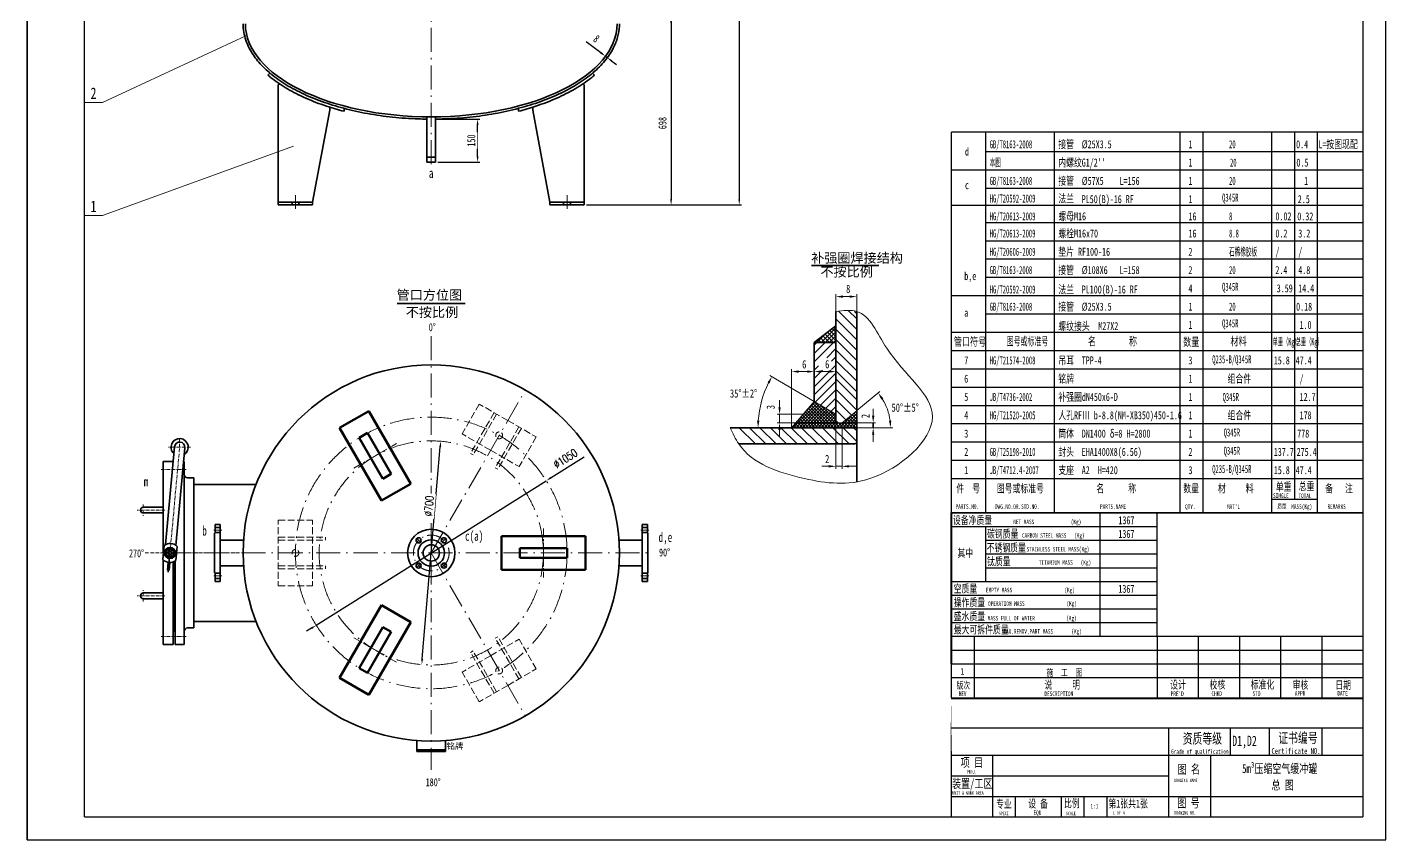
# Model space of a CAD drawing. Header units: millimetres. Extents: x 15321 to 20073, y 1648 to 8378.
# Drawn here: x 15321 to 20073, y 1648 to 4491 of the extents above; entities that cross this region are included whole.
import ezdxf
from ezdxf.enums import TextEntityAlignment as Align

# ---------------------------------------------------------------- set-up
doc = ezdxf.new("R2010")
doc.units = ezdxf.units.MM
doc.header["$MEASUREMENT"] = 0
for name, pattern in [('ACAD_ISO02W100', [11, 8, -3]), ('ACAD_ISO10W100', [18.7, 12, -3, 0.7, -3]), ('CENTER', [101.6, 63.5, -12.7, 12.7, -12.7])]:
    doc.linetypes.add(name, pattern=pattern)
doc.layers.get('0').update_dxf_attribs({"lineweight": 35})
for name, color, linetype, lineweight in [('3轮廓、图框', 7, 'Continuous', 40), ('中心线', 1, 'ACAD_ISO10W100', 18), ('中粗线', 4, 'Continuous', 35), ('粗实线', 2, 'Continuous', 70), ('细实线', 7, 'Continuous', 18), ('虚线', 6, 'ACAD_ISO02W100', 18), ('装备线', 1, 'Continuous', 35)]:
    doc.layers.add(name, color=color, linetype=linetype, lineweight=lineweight)
doc.layers.add('4文字、标注、剖面线', color=7, linetype='Continuous')
doc.layers.add('OBJECT', color=1, linetype='Continuous')
doc.styles.add('HGCAD', font='', dxfattribs={"width": 0.75})
doc.styles.add('样式 2', font='', dxfattribs={"width": 0.7})
doc.styles.get('HGCAD').set_extended_font_data('SimSun')
doc.styles.get('样式 2').set_extended_font_data('SimSun')
doc.dimstyles.new('HGCAD-7', dxfattribs={"dimscale": 8, "dimtxt": 3.5, "dimasz": 2.5, "dimexe": 1, "dimexo": 1, "dimgap": 2, "dimtad": 1, "dimdec": 1, "dimdsep": 46, "dimtxsty": 'HGCAD', "dimcen": 0, "dimadec": 1, "dimazin": 0, "dimtfac": 1, "dimtdec": 1, "dimtmove": 0, "dimatfit": 1, "dimfxl": 1, "dimtfill": 1, "dimtfillclr": 256, "dimtolj": 1, "dimtzin": 0, "dimarcsym": 1})
doc.dimstyles.new('HGCAD-7-1.5', dxfattribs={"dimscale": 8, "dimtxt": 3.5, "dimasz": 2.5, "dimexe": 1, "dimexo": 1, "dimgap": 2, "dimtad": 1, "dimdec": 0, "dimlfac": 0.666667, "dimdsep": 46, "dimtxsty": 'HGCAD', "dimcen": 0, "dimadec": 0, "dimazin": 0, "dimtfac": 1, "dimtdec": 0, "dimtmove": 0, "dimatfit": 1, "dimfxl": 1, "dimtfill": 1, "dimtfillclr": 256, "dimtolj": 1, "dimtzin": 0, "dimarcsym": 1})

# ---------------------------------------------------------------- blocks, each defined once
blk = doc.blocks.new('*D9')
at = {"layer": 'Defpoints', "color": 0, "ltscale": 7}
for p in [(17390.5, 4527.6), (17269.5, 3869.4), (17573.3, 3869.4)]:
    blk.add_point(p, dxfattribs=at)
at = {"layer": '细实线', "color": 0, "lineweight": -2, "ltscale": 7}
for p, q in [((17398.5, 4527.6), (17581.3, 4527.6)), ((17573.3, 4507.6), (17573.3, 3889.4)), ((17277.5, 3869.4), (17581.3, 3869.4))]:
    blk.add_line(p, q, dxfattribs=at)
at = {"layer": '细实线', "color": 0, "ltscale": 7}
for points in [[(17569.9, 4507.6), (17576.6, 4507.6), (17573.3, 4527.6)], [(17569.9, 3889.4), (17576.6, 3889.4), (17573.3, 3869.4)]]:
    blk.add_solid(points, dxfattribs=at)
at = {"layer": '细实线', "color": 0, "ltscale": 7, "insert": (17543.3, 4155.9), "char_height": 28, "attachment_point": 5, "rotation": 90, "style": 'HGCAD', "bg_fill": 3, "box_fill_scale": 1.25, "bg_fill_color": 256, "bg_fill_true_color": 13158600, "bg_fill_transparency": 1387736}
blk.add_mtext('\\A1;698', dxfattribs=at)
blk = doc.blocks.new('*D10')
at = {"layer": 'Defpoints', "color": 0, "ltscale": 7}
for p in [(16785.5, 8015.6), (17269.5, 3869.4), (17811.7, 3869.4)]:
    blk.add_point(p, dxfattribs=at)
at = {"layer": '细实线', "color": 0, "lineweight": -2, "ltscale": 7}
for p, q in [((16793.5, 8015.6), (17819.7, 8015.6)), ((17811.7, 7995.6), (17811.7, 3889.4)), ((17277.5, 3869.4), (17819.7, 3869.4))]:
    blk.add_line(p, q, dxfattribs=at)
at = {"layer": '细实线', "color": 0, "ltscale": 7}
for points in [[(17808.4, 7995.6), (17815, 7995.6), (17811.7, 8015.6)], [(17808.4, 3889.4), (17815, 3889.4), (17811.7, 3869.4)]]:
    blk.add_solid(points, dxfattribs=at)
at = {"layer": '细实线', "color": 0, "ltscale": 7, "insert": (17781.7, 6211.3), "char_height": 28, "attachment_point": 5, "rotation": 90, "style": 'HGCAD', "bg_fill": 3, "box_fill_scale": 1.25, "bg_fill_color": 256, "bg_fill_true_color": 13158600, "bg_fill_transparency": 4623580}
blk.add_mtext('\\A1;~4030', dxfattribs=at)
blk = doc.blocks.new('*D14')
at = {"layer": 'Defpoints', "color": 0, "ltscale": 7}
for p in [(17343, 4388.4), (17349.4, 4383.6), (17350.2, 4384.7)]:
    blk.add_point(p, dxfattribs=at)
at = {"layer": '细实线', "color": 0, "lineweight": -2, "ltscale": 7}
for p, q in [((17327.9, 4401.6), (17276.8, 4439.9)), ((17350.2, 4384.7), (17343.9, 4389.5)), ((17347.8, 4394.8), (17348.7, 4395.9)), ((17354.2, 4390), (17355.1, 4391.1)), ((17366.2, 4372.7), (17382.2, 4360.7))]:
    blk.add_line(p, q, dxfattribs=at)
at = {"layer": '细实线', "color": 0, "ltscale": 7}
for points in [[(17329.9, 4404.2), (17325.9, 4398.9), (17343.9, 4389.5)], [(17368.2, 4375.4), (17364.2, 4370.1), (17350.2, 4384.7)]]:
    blk.add_solid(points, dxfattribs=at)
at = {"layer": '细实线', "color": 0, "ltscale": 7, "insert": (17312.3, 4450.7), "char_height": 28, "attachment_point": 5, "rotation": 323.0917, "style": 'HGCAD', "bg_fill": 3, "box_fill_scale": 1.25, "bg_fill_color": 256, "bg_fill_true_color": 13158600, "bg_fill_transparency": 0}
blk.add_mtext('\\A1;8', dxfattribs=at)
blk = doc.blocks.new('*D18')
at = {"layer": 'Defpoints', "color": 0, "ltscale": 7}
for p in [(17136.6, 2904.8), (16332.3, 2399.2)]:
    blk.add_point(p, dxfattribs=at)
at = {"layer": '细实线', "color": 0, "lineweight": -2, "ltscale": 7}
for p, q in [((17153.5, 2915.5), (17268.7, 2987.9)), ((16332.3, 2399.2), (17136.6, 2904.8)), ((16315.4, 2388.6), (16298.5, 2377.9))]:
    blk.add_line(p, q, dxfattribs=at)
at = {"layer": '细实线', "color": 0, "ltscale": 7}
for points in [[(17151.7, 2918.3), (17155.3, 2912.7), (17136.6, 2904.8)], [(16313.6, 2391.4), (16317.2, 2385.8), (16332.3, 2399.2)]]:
    blk.add_solid(points, dxfattribs=at)
at = {"layer": '细实线', "color": 0, "ltscale": 7, "insert": (17203.6, 2982.4), "char_height": 28, "attachment_point": 5, "rotation": 32.1566, "style": 'HGCAD', "bg_fill": 3, "box_fill_scale": 1.25, "bg_fill_color": 256, "bg_fill_true_color": 13158600, "bg_fill_transparency": 6488162}
blk.add_mtext('\\A1;{\\Ftxt,gbcbig|c134;%%C1050}', dxfattribs=at)
blk = doc.blocks.new('*D40')
at = {"layer": 'Defpoints', "color": 0, "ltscale": 7}
for p in [(16767.6, 3042.8), (16701.3, 2261.3)]:
    blk.add_point(p, dxfattribs=at)
at = {"layer": '中粗线', "color": 0, "lineweight": -2, "ltscale": 7}
blk.add_line((16703, 2281.2), (16765.9, 3022.8), dxfattribs=at)
at = {"layer": '中粗线', "color": 0, "ltscale": 7}
for points in [[(16762.6, 3023.1), (16769.2, 3022.6), (16767.6, 3042.8)], [(16699.7, 2281.5), (16706.3, 2281), (16701.3, 2261.3)]]:
    blk.add_solid(points, dxfattribs=at)
at = {"layer": '中粗线', "color": 0, "ltscale": 7, "insert": (16726.3, 2816.5), "char_height": 28, "attachment_point": 5, "rotation": 85.1538, "style": 'HGCAD', "bg_fill": 3, "box_fill_scale": 1.25, "bg_fill_color": 256, "bg_fill_true_color": 13158600, "bg_fill_transparency": 8787644}
blk.add_mtext('\\A1;{\\Ftxt,gbcbig|c134;%%C700}', dxfattribs=at)
blk = doc.blocks.new('*D49')
at = {"layer": 'Defpoints', "color": 0, "ltscale": 7}
for p in [(16750.5, 4169.7), (16896.5, 4169.7), (16749.5, 4019.7)]:
    blk.add_point(p, dxfattribs=at)
at = {"layer": '中粗线', "color": 0, "lineweight": -2, "ltscale": 7}
for p, q in [((16758.5, 4169.7), (16904.5, 4169.7)), ((16896.5, 4039.7), (16896.5, 4149.7)), ((16757.5, 4019.7), (16904.5, 4019.7))]:
    blk.add_line(p, q, dxfattribs=at)
at = {"layer": '中粗线', "color": 0, "ltscale": 7}
for points in [[(16893.2, 4149.7), (16899.9, 4149.7), (16896.5, 4169.7)], [(16893.2, 4039.7), (16899.9, 4039.7), (16896.5, 4019.7)]]:
    blk.add_solid(points, dxfattribs=at)
at = {"layer": '中粗线', "color": 0, "ltscale": 7, "insert": (16874.5, 4094.7), "char_height": 28, "attachment_point": 5, "rotation": 90, "style": 'HGCAD', "bg_fill": 3, "box_fill_scale": 1.25, "bg_fill_color": 256, "bg_fill_true_color": 13158600, "bg_fill_transparency": 920240}
blk.add_mtext('\\A1;150', dxfattribs=at)

msp = doc.modelspace()

# ---------------------------------------------------------------- hatches: boundary and pattern name
at = {"layer": '细实线'}
h = msp.add_hatch(dxfattribs=at)
h.set_pattern_fill('ANSI37', color=256, scale=82.285714, style=0)
h.set_pattern_definition([(135, (22359.725, 5439.574), (7.273098, 7.273098), []), (45, (22359.725, 5439.574), (7.273098, -7.273098), [])])
h.paths.add_polyline_path([(18149.51, 3388.52), (18074.02, 3388.52), (18143.16, 3441.63), (18149.51, 3435.27)])

# ---------------------------------------------------------------- linework, layer by layer
for p, q in [((18064.04, 3657.61), (18299.64, 3657.61)), ((16615.42, 3524.95), (16853.49, 3524.95)), ((18215.03, 3496.51), (18222.91, 3488.63)), ((18143.87, 3440.91), (18149.51, 3435.27)), ((18149.35, 3446.34), (18149.51, 3446.18)), ((18280.16, 3107.29), (18280.16, 3090.26))]:
    msp.add_line(p, q)
for points in [[(18174.2, 3544.71), (18174.2, 3552.94), (18149.51, 3548.82)], [(18198.23, 3544.71), (18198.23, 3552.94), (18222.91, 3548.82)], [(18019.5, 3282.47), (18019.5, 3290.7), (17994.81, 3286.59)], [(18049.33, 3282.47), (18049.33, 3290.7), (18074.02, 3286.59)], [(18098.7, 3282.47), (18098.7, 3290.7), (18074.02, 3286.59)], [(18124.83, 3282.47), (18124.83, 3290.7), (18149.51, 3286.59)], [(17917.78, 3245.03), (17910.55, 3248.96), (17925.93, 3268.7)], [(18315.29, 3193.57), (18308.61, 3188.76), (18297.53, 3211.2)], [(17874.08, 3115.07), (17882.3, 3114.78), (17877.32, 3090.26)], [(17956.75, 3082.6), (17948.52, 3082.6), (17952.64, 3107.29)], [(18284.28, 3131.97), (18276.05, 3131.97), (18280.16, 3107.29)], [(18284.28, 3065.57), (18276.05, 3065.57), (18280.16, 3090.26)], [(18335.21, 3114.62), (18343.42, 3115.16), (18340.92, 3090.26)], [(18124.83, 2951.01), (18124.83, 2959.24), (18149.51, 2955.13)], [(18196.05, 2951.01), (18196.05, 2959.24), (18171.37, 2955.13)]]:
    msp.add_solid(points)
at = {"layer": '3轮廓、图框'}
for p, q in [((18553.14, 2792.48), (18553.14, 2360.48)), ((18553.14, 2360.48), (18553.14, 2264.48)), ((18553.14, 2144.48), (19993.14, 2144.48)), ((18553.14, 2144.48), (19993.14, 2144.48))]:
    msp.add_line(p, q, dxfattribs=at)
at = {"layer": '3轮廓、图框', "const_width": 4.8}
for points in [[(15521.14, 8154.26), (15521.14, 1728.48)], [(18553.14, 4124.48), (19993.14, 4124.48)], [(19993.14, 1728.48), (15521.14, 1728.48)]]:
    msp.add_lwpolyline(points, dxfattribs=at)
at = {"layer": '3轮廓、图框', "const_width": 4.8, "flags": 128}
for points in [[(19993.14, 1728.48), (19993.14, 5816.48)], [(18553.14, 3360.48), (18553.14, 4124.48)], [(18553.14, 2792.48), (18553.14, 3360.48)], [(18553.14, 2360.48), (18553.14, 2792.48)], [(18553.14, 2792.48), (19273.14, 2792.48)], [(18553.14, 2792.48), (19993.14, 2792.48)], [(19273.14, 2792.48), (19273.14, 2360.48)], [(18553.14, 2360.48), (19273.14, 2360.48)], [(18553.14, 2360.48), (19993.14, 2360.48)], [(18553.14, 2144.48), (18553.14, 2360.48)]]:
    msp.add_lwpolyline(points, dxfattribs=at)
msp.add_lwpolyline([(18553.14, 2144.48), (18553.14, 1728.48)], close=True, dxfattribs=at)
at = {"layer": '4文字、标注、剖面线', "color": 3}
for p, q in [((15321.14, 1648.48), (15321.14, 5042.77)), ((20073.14, 1648.48), (20073.14, 5042.77))]:
    msp.add_line(p, q, dxfattribs=at)
at = {"layer": '4文字、标注、剖面线'}
for p, q in [((18673.14, 4124.48), (18673.14, 3360.48)), ((18913.14, 4124.48), (18913.14, 3360.48)), ((19353.14, 4124.48), (19353.14, 3360.48)), ((19433.14, 4124.48), (19433.14, 3360.48)), ((19673.14, 4124.48), (19673.14, 3360.48)), ((19753.14, 4124.48), (19753.14, 3360.48)), ((19833.14, 4124.48), (19833.14, 3360.48)), ((18673.14, 4056.48), (19993.14, 4056.48)), ((18673.14, 4056.48), (19993.14, 4056.48)), ((18553.14, 3992.48), (19993.14, 3992.48)), ((18673.14, 3928.48), (19993.14, 3928.48)), ((18553.14, 3868.48), (19993.14, 3868.48)), ((18673.14, 3868.48), (19993.14, 3868.48)), ((18673.14, 3868.48), (19993.14, 3868.48)), ((18673.14, 3808.48), (19993.14, 3808.48)), ((18673.14, 3744.48), (19993.14, 3744.48)), ((18673.14, 3680.48), (19993.14, 3680.48)), ((18673.14, 3616.48), (19993.14, 3616.48)), ((18553.14, 3552.48), (19993.14, 3552.48)), ((18673.14, 3552.48), (19993.14, 3552.48)), ((18673.14, 3488.48), (19993.14, 3488.48)), ((18553.14, 3424.48), (19993.14, 3424.48)), ((18553.14, 3360.48), (19993.14, 3360.48)), ((18553.14, 3360.48), (19993.14, 3360.48)), ((18553.14, 3360.48), (19993.14, 3360.48)), ((18553.14, 3360.48), (19993.14, 3360.48)), ((18673.14, 3360.48), (18673.14, 2792.48)), ((18913.14, 3360.48), (18913.14, 2792.48)), ((19353.14, 3360.48), (19353.14, 2792.48)), ((19433.14, 3360.48), (19433.14, 2792.48)), ((19673.14, 3360.48), (19673.14, 2792.48)), ((19753.14, 3360.48), (19753.14, 2840.48)), ((19833.14, 3360.48), (19833.14, 2792.48)), ((18553.14, 3296.48), (19993.14, 3296.48)), ((18553.14, 3232.48), (19993.14, 3232.48)), ((18553.14, 3168.48), (19993.14, 3168.48)), ((18553.14, 3104.48), (19993.14, 3104.48)), ((18553.14, 3040.48), (19993.14, 3040.48)), ((18553.14, 2976.48), (19993.14, 2976.48)), ((18553.14, 2912.48), (19993.14, 2912.48)), ((18553.14, 2912.48), (19993.14, 2912.48)), ((19673.14, 2840.48), (19833.14, 2840.48)), ((19073.14, 2792.48), (19073.14, 2360.48)), ((18553.14, 2744.48), (19273.14, 2744.48)), ((18673.14, 2744.48), (18673.14, 2552.48)), ((18673.14, 2696.48), (19273.14, 2696.48)), ((18673.14, 2648.48), (19273.14, 2648.48)), ((18673.14, 2600.48), (19273.14, 2600.48)), ((18553.14, 2552.48), (19273.14, 2552.48)), ((18553.14, 2504.48), (19273.14, 2504.48)), ((18553.14, 2456.48), (19273.14, 2456.48)), ((18553.14, 2408.48), (19273.14, 2408.48)), ((18633.14, 2360.48), (18633.14, 2144.48)), ((19273.14, 2360.48), (19273.14, 2144.48)), ((19417.14, 2360.48), (19417.14, 2144.48)), ((19561.14, 2360.48), (19561.14, 2144.48)), ((19705.14, 2360.48), (19705.14, 2144.48)), ((19849.14, 2360.48), (19849.14, 2144.48)), ((18553.14, 2312.48), (19993.14, 2312.48)), ((18553.14, 2264.48), (19993.14, 2264.48)), ((18553.14, 2216.48), (19993.14, 2216.48)), ((18553.14, 2040.48), (19993.14, 2040.48)), ((19312.84, 2040.48), (19312.84, 1728.48)), ((19529.14, 2040.48), (19529.14, 1944.48)), ((19665.14, 2040.48), (19665.14, 1944.48)), ((19849.14, 2040.48), (19849.14, 1944.48)), ((18553.14, 1944.48), (19993.14, 1944.48)), ((18697.14, 1944.48), (18697.14, 1728.48)), ((19459.6, 1944.48), (19459.6, 1728.48)), ((18553.14, 1872.48), (19312.84, 1872.48)), ((18553.14, 1800.48), (19993.14, 1800.48)), ((18777.14, 1800.48), (18777.14, 1728.48)), ((18937.14, 1800.48), (18937.14, 1728.48)), ((19017.14, 1800.48), (19017.14, 1728.48)), ((19097.14, 1800.48), (19097.14, 1728.48))]:
    msp.add_line(p, q, dxfattribs=at)
at = {"layer": '4文字、标注、剖面线', "color": 3}
msp.add_lwpolyline([(20073.14, 1648.48), (20073.14, 8376.48), (15321.14, 8376.48), (15321.14, 1648.48)], close=True, dxfattribs=at)
at = {"layer": 'OBJECT'}
for p, q in [((18149.51, 3447), (18149.51, 3423.18)), ((18074.02, 3181.55), (17994.81, 3090.26)), ((18222.91, 3039.66), (18216.74, 3033.49))]:
    msp.add_line(p, q, dxfattribs=at)
at = {"layer": '中心线', "ltscale": 7}
for p, q in [((16734.46, 8022.92), (16734.46, 3994.37)), ((16259.46, 3903.33), (16259.46, 3855.74)), ((17209.46, 3903.33), (17209.46, 3855.74)), ((16734.46, 3410.77), (16734.46, 1893.3)), ((16734.46, 2652.04), (17063.46, 3221.88)), ((16001.46, 2732.04), (15973.46, 2732.04)), ((17467.46, 2732.04), (17495.46, 2732.04)), ((15808.56, 2652.04), (17508.04, 2652.04)), ((16734.46, 2652.04), (17063.46, 2082.19)), ((16001.46, 2572.04), (15973.46, 2572.04)), ((17467.46, 2572.04), (17495.46, 2572.04))]:
    msp.add_line(p, q, dxfattribs=at)
at = {"layer": '中心线'}
for p, q in [((15854.46, 3022.04), (15854.46, 3055.69)), ((15892.37, 3022.04), (15815.16, 3022.04)), ((15820.56, 2652.04), (15854.46, 3022.04)), ((15789.93, 2944.54), (15878.96, 2944.54)), ((15727.36, 2821.85), (15727.36, 2782.22)), ((15802.52, 2802.04), (15705.59, 2802.04)), ((15733.87, 2652.04), (16139.46, 2652.04)), ((15727.36, 2482.22), (15727.36, 2521.85)), ((15802.52, 2502.04), (15705.59, 2502.04)), ((15789.93, 2359.54), (15878.96, 2359.54))]:
    msp.add_line(p, q, dxfattribs=at)
at = {"layer": '中心线', "ltscale": 5}
for p, q in [((16697.96, 2688.71), (16682.84, 2703.62)), ((16771.17, 2688.5), (16786.08, 2703.62)), ((16697.75, 2615.51), (16682.84, 2600.39)), ((16770.95, 2615.29), (16786.08, 2600.39))]:
    msp.add_line(p, q, dxfattribs=at)
at = {"layer": '中心线', "ltscale": 7}
msp.add_circle((16734.46, 2652.04), 475, dxfattribs=at)
at = {"layer": '中心线', "ltscale": 5}
msp.add_circle((16734.46, 2652), 62.5, dxfattribs=at)
at = {"layer": '中粗线', "ltscale": 7}
for p, q in [((16163.07, 4323.68), (16170.16, 4330.78)), ((17305.85, 4323.68), (17298.75, 4330.78)), ((16199.46, 4289.37), (16203.43, 4293.34)), ((16199.46, 4289.37), (16199.46, 3869.37)), ((17269.46, 4289.37), (17265.48, 4293.34)), ((17269.46, 4289.37), (17269.46, 3869.37)), ((16319.46, 3879.37), (16379.46, 4201.46)), ((16379.46, 4211.46), (16379.46, 4201.46)), ((16429.46, 4207.35), (16429.46, 4197.01)), ((17039.46, 4207.35), (17039.46, 4197.01)), ((17089.46, 4211.46), (17089.46, 4201.46)), ((17149.46, 3879.37), (17089.46, 4201.46)), ((16719.46, 4019.72), (16719.46, 4177.71)), ((16749.46, 4019.72), (16749.46, 4177.71)), ((16749.46, 4037.22), (16719.46, 4037.22)), ((16749.46, 4019.72), (16719.46, 4019.72)), ((16319.46, 3879.37), (16199.46, 3879.37)), ((16319.46, 3869.37), (16199.46, 3869.37)), ((16247.46, 3879.37), (16247.46, 3869.37)), ((16271.46, 3879.37), (16271.46, 3869.37)), ((16319.46, 3879.37), (16319.46, 3869.37)), ((17149.46, 3879.37), (17149.46, 3869.37)), ((17149.46, 3879.37), (17269.46, 3879.37)), ((17149.46, 3869.37), (17269.46, 3869.37)), ((17197.46, 3879.37), (17197.46, 3869.37)), ((17221.46, 3879.37), (17221.46, 3869.37)), ((17472.46, 2552.04), (17472.46, 2752.04)), ((17472.46, 2752.04), (17490.46, 2752.04)), ((17472.46, 2741.04), (17490.46, 2741.04)), ((17472.46, 2723.04), (17490.46, 2723.04)), ((17490.46, 2721.04), (17490.46, 2752.04)), ((17492.46, 2721.04), (17490.46, 2721.04)), ((17492.46, 2721.04), (17492.46, 2583.04)), ((17492.46, 2721.04), (17492.46, 2721.04)), ((17472.46, 2696.54), (17390.28, 2696.54)), ((17472.46, 2607.54), (17390.28, 2607.54)), ((17472.46, 2581.04), (17490.46, 2581.04)), ((17490.46, 2583.04), (17490.46, 2552.04)), ((17492.46, 2583.04), (17490.46, 2583.04)), ((17472.46, 2563.04), (17490.46, 2563.04)), ((17490.46, 2552.04), (17472.46, 2552.04)), ((16684.46, 1995.94), (16684.46, 1957.43)), ((16784.46, 1995.94), (16784.46, 1957.43)), ((16684.46, 1963.21), (16784.46, 1963.21)), ((16684.46, 1957.43), (16784.46, 1957.43))]:
    msp.add_line(p, q, dxfattribs=at)
at = {"layer": '中粗线'}
for p, q in [((15805.22, 2681.9), (15836.53, 3023.68)), ((15841.07, 2678.62), (15872.38, 3020.39)), ((15831.36, 2972.04), (15797.36, 2972.04)), ((15797.36, 2972.04), (15797.36, 2652.04)), ((15831.36, 2972.04), (15831.36, 2967.23)), ((15867.95, 2972.04), (15870.46, 2972.04)), ((15870.46, 2972.04), (15870.46, 2652.04)), ((15882.46, 2914.54), (15904.46, 2914.54)), ((15904.46, 2914.54), (15904.46, 2652.04)), ((15904.46, 2892.04), (16121.79, 2892.04)), ((15797.36, 2812.04), (15727.36, 2812.04)), ((15797.36, 2792.04), (15727.36, 2792.04)), ((15976.46, 2721.04), (15976.46, 2583.04)), ((15976.46, 2721.04), (15978.46, 2721.04)), ((15976.46, 2721.04), (15976.46, 2721.04)), ((15996.46, 2752.04), (15978.46, 2752.04)), ((15978.46, 2721.04), (15978.46, 2752.04)), ((15996.46, 2741.04), (15978.46, 2741.04)), ((15996.46, 2723.04), (15978.46, 2723.04)), ((15996.46, 2552.04), (15996.46, 2752.04)), ((15800.16, 2678.7), (15795.84, 2629.32)), ((15845.28, 2674.75), (15840.96, 2625.37)), ((15996.46, 2696.54), (16077.96, 2696.54)), ((15797.36, 2332.04), (15797.36, 2627.76)), ((15814.6, 2618.99), (15812.24, 2591.97)), ((15820.56, 2652.04), (15814.31, 2584.3)), ((15820.69, 2618.46), (15818.33, 2591.43)), ((15831.36, 2332.04), (15831.36, 2620.24)), ((15833.36, 2621), (15833.36, 2378.04)), ((15836.46, 2622.46), (15836.46, 2378.04)), ((15838.46, 2332.04), (15838.46, 2623.63)), ((15870.46, 2332.04), (15870.46, 2652.04)), ((15904.46, 2389.54), (15904.46, 2652.04)), ((15818.33, 2591.43), (15812.24, 2591.97)), ((15976.46, 2583.04), (15978.46, 2583.04)), ((15978.46, 2583.04), (15978.46, 2552.04)), ((15996.46, 2581.04), (15978.46, 2581.04)), ((15996.46, 2607.54), (16077.96, 2607.54)), ((15996.46, 2563.04), (15978.46, 2563.04)), ((15978.46, 2552.04), (15996.46, 2552.04)), ((15797.36, 2512.04), (15727.36, 2512.04)), ((15797.36, 2492.04), (15727.36, 2492.04)), ((15833.36, 2378.04), (15831.36, 2378.04)), ((15833.36, 2378.04), (15838.46, 2378.04)), ((15882.46, 2389.54), (15904.46, 2389.54)), ((15904.46, 2412.04), (16121.79, 2412.04)), ((15831.36, 2332.04), (15797.36, 2332.04)), ((15838.46, 2332.04), (15870.46, 2332.04))]:
    msp.add_line(p, q, dxfattribs=at)
msp.add_lwpolyline([(15819.25, 2637.1), (15806.97, 2645.7), (15808.27, 2660.64), (15821.87, 2666.98), (15834.15, 2658.37), (15832.84, 2643.43)], close=True, dxfattribs=at)
at = {"layer": '中粗线', "ltscale": 7}
for centre, radius in [((16734.46, 2652.04), 658), ((16734.46, 2652), 82.94), ((16690.26, 2696.2), 9), ((16734.46, 2652.04), 46.2), ((16734.46, 2652), 28.5), ((16778.65, 2696.2), 9), ((16690.26, 2607.81), 9), ((16778.65, 2607.81), 9)]:
    msp.add_circle(centre, radius, dxfattribs=at)
at = {"layer": '中粗线'}
for radius in [19.24, 15, 7.28]:
    msp.add_circle((15820.56, 2652.04), radius, dxfattribs=at)
for centre, radius, start, end in [((15854.46, 3022.04), 30, 301.63517, 227.89538), ((15854.46, 3022.04), 18, 354.76528, 174.76528), ((15882.46, 2926.54), 12, 180, 270), ((15727.36, 2802.04), 10, 90, 270), ((15820.56, 2652.04), 33.58, 42.58089, 127.41911), ((15820.56, 2652.04), 33.58, 222.58089, 307.41911), ((15727.36, 2502.04), 10, 90, 270), ((15882.46, 2377.54), 12, 90, 180)]:
    msp.add_arc(centre, radius, start, end, dxfattribs=at)
at = {"layer": '中粗线', "ltscale": 7}
msp.add_ellipse((16734.46, 4502.62), major_axis=(650, 0), ratio=0.5, start_param=3.1415927, end_param=6.2831853, dxfattribs=at)
for points, knots in [([(16076.46, 4502.62), (16076.46, 4493.08), (16077.26, 4483.53), (16080.46, 4464.54), (16082.85, 4455.09), (16089.2, 4436.37), (16093.15, 4427.1), (16105.64, 4402.83), (16115.49, 4388.06), (16139.06, 4359.45), (16152.78, 4345.62), (16183.8, 4319.12), (16201.1, 4306.45), (16238.96, 4282.47), (16259.52, 4271.17), (16303.49, 4250.12), (16326.91, 4240.38), (16376.17, 4222.61), (16402.01, 4214.6), (16455.62, 4200.44), (16483.4, 4194.29), (16540.36, 4183.99), (16569.55, 4179.83), (16628.79, 4173.57), (16658.83, 4171.46), (16698.82, 4170.07), (16708.64, 4169.84), (16718.46, 4169.72)], [3.1415927, 3.1415927, 3.1415927, 3.1415927, 3.2255639, 3.2255639, 3.3095352, 3.3095352, 3.3935064, 3.3935064, 3.5323233, 3.5323233, 3.6711402, 3.6711402, 3.8099571, 3.8099571, 3.9487741, 3.9487741, 4.087591, 4.087591, 4.2264079, 4.2264079, 4.3652248, 4.3652248, 4.5040417, 4.5040417, 4.6428586, 4.6428586, 4.6879217, 4.6879217, 4.6879217, 4.6879217]), ([(16750.46, 4169.72), (16760.23, 4169.84), (16769.99, 4170.07), (16809.93, 4171.46), (16839.97, 4173.55), (16899.21, 4179.81), (16928.4, 4183.96), (16985.37, 4194.26), (17013.15, 4200.4), (17066.77, 4214.56), (17092.61, 4222.57), (17141.88, 4240.33), (17165.3, 4250.07), (17209.29, 4271.11), (17229.85, 4282.41), (17267.72, 4306.38), (17285.03, 4319.05), (17316.06, 4345.55), (17329.79, 4359.38), (17353.37, 4387.98), (17363.22, 4402.76), (17377.47, 4430.4), (17382.5, 4443.16), (17389.63, 4468.96), (17391.71, 4482), (17392.4, 4497.59), (17392.46, 4500.11), (17392.46, 4502.62)], [4.7368562, 4.7368562, 4.7368562, 4.7368562, 4.7816756, 4.7816756, 4.9204925, 4.9204925, 5.0593094, 5.0593094, 5.1981263, 5.1981263, 5.3369432, 5.3369432, 5.4757601, 5.4757601, 5.614577, 5.614577, 5.753394, 5.753394, 5.8922109, 5.8922109, 6.0310278, 6.0310278, 6.1460329, 6.1460329, 6.2610381, 6.2610381, 6.2831853, 6.2831853, 6.2831853, 6.2831853]), ([(16163.07, 4323.68), (16167.18, 4320.2), (16171.41, 4316.76), (16192.57, 4300.21), (16211.1, 4287.72), (16251.24, 4264.23), (16272.85, 4253.23), (16318.75, 4232.87), (16343.05, 4223.51), (16388.16, 4208.49), (16408.53, 4202.47), (16429.46, 4197.01)], [3.67482816, 3.67482816, 3.67482816, 3.67482816, 3.71049134, 3.71049134, 3.84861018, 3.84861018, 3.98672902, 3.98672902, 4.12484787, 4.12484787, 4.23186154, 4.23186154, 4.23186154, 4.23186154]), ([(17305.85, 4323.68), (17301.74, 4320.2), (17297.51, 4316.76), (17276.35, 4300.21), (17257.82, 4287.72), (17217.68, 4264.23), (17196.07, 4253.23), (17150.16, 4232.87), (17125.87, 4223.51), (17080.76, 4208.49), (17060.39, 4202.47), (17039.46, 4197.01)], [3.67482816, 3.67482816, 3.67482816, 3.67482816, 3.71049134, 3.71049134, 3.84861018, 3.84861018, 3.98672902, 3.98672902, 4.12484787, 4.12484787, 4.23186154, 4.23186154, 4.23186154, 4.23186154])]:
    msp.add_open_spline(points, degree=3, knots=knots, dxfattribs=at)
at = {"layer": '粗实线', "linetype": 'Continuous', "ltscale": 0.1}
for p, q in [((16414.02, 3089.4), (16515.91, 3148.23)), ((16482.22, 3054.89), (16511.69, 3071.9)), ((16511.69, 2232.17), (16482.22, 2249.18)), ((16515.91, 2155.84), (16414.02, 2214.67))]:
    msp.add_line(p, q, dxfattribs=at)
at = {"layer": '细实线', "ltscale": 7}
for p, q in [((16085.55, 4461.54), (15585.14, 4228.2)), ((16252.37, 4075.57), (15585.14, 3832.72))]:
    msp.add_line(p, q, dxfattribs=at)
at = {"layer": '细实线', "color": 4, "ltscale": 8}
for p, q in [((15585.14, 4228.2), (15521.14, 4228.2)), ((15585.14, 3832.72), (15521.14, 3832.72))]:
    msp.add_line(p, q, dxfattribs=at)
at = {"layer": '细实线'}
for p, q in [((18149.51, 3496.76), (18149.51, 3557.05)), ((18174.2, 3548.82), (18198.23, 3548.82)), ((18222.91, 3496.76), (18222.91, 3557.05)), ((18149.51, 3471.31), (18222.91, 3397.91)), ((18159.28, 3497.9), (18222.91, 3434.27)), ((18193.21, 3500.34), (18222.91, 3470.64)), ((18149.51, 3434.94), (18222.91, 3361.54)), ((18074.02, 3378.98), (18083.56, 3388.52)), ((18074.02, 3320.79), (18141.74, 3388.52)), ((18074.02, 3349.88), (18112.65, 3388.52)), ((18149.51, 3398.57), (18222.91, 3325.18)), ((18149.51, 3388.02), (18149.51, 3327.92)), ((18117.44, 3335.12), (18149.51, 3367.2)), ((18134.09, 3322.67), (18149.51, 3338.1)), ((18149.51, 3362.21), (18222.91, 3288.81)), ((17994.81, 3090.75), (17994.81, 3294.81)), ((18019.5, 3286.59), (18049.33, 3286.59)), ((18074.02, 3291.7), (18089.45, 3307.13)), ((18074.02, 3233.51), (18132.42, 3291.92)), ((18074.02, 3262.61), (18103.33, 3291.92)), ((18074.02, 3205.4), (18149.51, 3280.9)), ((18098.7, 3286.59), (18124.83, 3286.59)), ((18134.09, 3293.58), (18149.51, 3309.01)), ((18149.51, 3325.84), (18222.91, 3252.45)), ((18149.51, 3289.48), (18222.91, 3216.08)), ((18073.59, 3181.8), (17918.84, 3272.87)), ((18077.31, 3179.61), (18149.51, 3251.81)), ((18149.51, 3261.37), (18222.91, 3187.97)), ((17952.64, 3161.8), (17952.64, 3186.49)), ((18095.63, 3168.83), (18149.51, 3222.72)), ((18113.94, 3158.05), (18149.51, 3193.62)), ((18149.51, 3225), (18222.91, 3151.61)), ((18149.51, 3188.64), (18203.99, 3134.16)), ((18223.29, 3150.06), (18303.88, 3216.43)), ((18149.02, 3137.12), (17944.41, 3137.12)), ((17952.64, 3107.29), (17952.64, 3137.12)), ((17999.2, 3090.26), (18084.39, 3175.44)), ((18010.11, 3090.26), (18091.26, 3171.4)), ((18021.02, 3090.26), (18098.12, 3167.36)), ((18031.93, 3090.26), (18104.99, 3163.32)), ((18037.55, 3139.52), (18077.52, 3179.49)), ((18038.2, 3140.27), (18088.21, 3090.26)), ((18042.84, 3090.26), (18111.86, 3159.28)), ((18043.27, 3146.11), (18099.12, 3090.26)), ((18048.34, 3151.95), (18110.03, 3090.26)), ((18053.41, 3157.79), (18120.94, 3090.26)), ((18053.75, 3090.26), (18118.73, 3155.24)), ((18058.48, 3163.63), (18131.85, 3090.26)), ((18063.54, 3169.47), (18142.76, 3090.26)), ((18064.66, 3090.26), (18125.59, 3151.19)), ((18068.61, 3175.32), (18153.67, 3090.26)), ((18073.68, 3181.16), (18164.58, 3090.26)), ((18149.51, 3137.12), (18074.02, 3181.55)), ((18075.57, 3090.26), (18132.46, 3147.15)), ((18086.48, 3090.26), (18139.33, 3143.11)), ((18097.39, 3090.26), (18146.2, 3139.07)), ((18098.77, 3166.98), (18149.51, 3116.23)), ((18125.28, 3151.38), (18149.51, 3127.14)), ((18132.26, 3147.27), (18149.51, 3164.53)), ((18149.51, 3152.27), (18184.05, 3117.73)), ((18162.85, 3090.26), (18219.61, 3147.02)), ((18171.37, 3107.29), (18222.91, 3149.74)), ((18173.76, 3090.26), (18222.91, 3139.41)), ((18212.15, 3140.88), (18222.91, 3130.11)), ((18218.13, 3145.8), (18222.91, 3141.02)), ((18280.16, 3131.97), (18280.16, 3156.66)), ((17811.51, 3090.26), (17868.28, 3033.49)), ((17847.87, 3090.26), (17904.64, 3033.49)), ((17884.24, 3090.26), (17941.01, 3033.49)), ((17920.6, 3090.26), (17977.38, 3033.49)), ((18149.02, 3107.29), (17944.41, 3107.29)), ((17956.97, 3090.26), (18013.74, 3033.49)), ((17993.34, 3090.26), (18050.11, 3033.49)), ((17997.66, 3093.54), (18000.94, 3090.26)), ((18002.72, 3099.38), (18011.84, 3090.26)), ((18007.79, 3105.22), (18022.75, 3090.26)), ((18012.86, 3111.06), (18033.66, 3090.26)), ((18017.93, 3116.9), (18044.57, 3090.26)), ((18023, 3122.74), (18055.48, 3090.26)), ((18028.07, 3128.59), (18066.39, 3090.26)), ((18029.7, 3090.26), (18086.47, 3033.49)), ((18033.13, 3134.43), (18077.3, 3090.26)), ((18066.07, 3090.26), (18122.84, 3033.49)), ((18102.43, 3090.26), (18159.2, 3033.49)), ((18108.3, 3090.26), (18149.51, 3131.48)), ((18119.21, 3090.26), (18149.51, 3120.57)), ((18130.12, 3090.26), (18149.51, 3109.66)), ((18138.8, 3090.26), (18195.57, 3033.49)), ((18141.03, 3090.26), (18158.06, 3107.29)), ((18149.51, 3115.91), (18158.13, 3107.29)), ((18149.51, 3107.29), (18171.37, 3107.29)), ((18149.51, 3106.79), (18149.51, 2946.9)), ((18150.01, 3107.29), (18288.39, 3107.29)), ((18150.01, 3090.26), (18288.39, 3090.26)), ((18151.94, 3090.26), (18168.97, 3107.29)), ((18158.46, 3107.29), (18175.49, 3090.26)), ((18169.37, 3107.29), (18186.4, 3090.26)), ((18171.37, 3106.79), (18171.37, 2946.9)), ((18175.16, 3090.26), (18222.91, 3042.51)), ((18176.25, 3111.31), (18197.31, 3090.26)), ((18182.24, 3116.24), (18208.22, 3090.26)), ((18184.67, 3090.26), (18222.91, 3128.5)), ((18188.22, 3121.17), (18219.13, 3090.26)), ((18194.2, 3126.09), (18222.91, 3097.38)), ((18195.57, 3090.26), (18222.91, 3117.59)), ((18200.18, 3131.02), (18222.91, 3108.29)), ((18206.17, 3135.95), (18222.91, 3119.2)), ((18206.48, 3090.26), (18222.91, 3106.69)), ((18211.53, 3090.26), (18222.91, 3078.87)), ((18217.39, 3090.26), (18222.91, 3095.78)), ((18288.89, 3090.26), (18349.15, 3090.26)), ((17952.64, 3082.6), (17952.64, 3057.92)), ((18280.16, 3065.57), (18280.16, 3040.89)), ((18124.83, 2955.13), (18100.14, 2955.13)), ((18149.51, 2955.13), (18171.37, 2955.13)), ((18196.05, 2955.13), (18220.74, 2955.13))]:
    msp.add_line(p, q, dxfattribs=at)
for centre, radius, start, end in [((18229.14, 3090.26), 351.81, 153.54405, 175.9789), ((18150.69, 3090.26), 190.23, 7.44043, 32.03564)]:
    msp.add_arc(centre, radius, start, end, dxfattribs=at)
msp.add_spline([(18149.51, 3496.76), (18222.91, 3496.76), (18327.5, 3367.94), (18487.48, 3128.24), (18268.84, 2912.41), (18039.52, 2912.41), (17809.76, 3033.49), (17780.41, 3090.26)], degree=3, dxfattribs=at)
msp.add_solid([(17956.75, 3161.8), (17948.52, 3161.8), (17952.64, 3137.12)], dxfattribs=at)
at = {"layer": '虚线', "ltscale": 3}
for p, q in [((16902.36, 3172.86), (16842.36, 3068.94)), ((16954.33, 3142.86), (16871.83, 2999.96)), ((16962.99, 3137.86), (16880.49, 2994.96)), ((17001.96, 3115.36), (16902.36, 3172.86)), ((17040.93, 3092.86), (16958.43, 2949.96)), ((17001.96, 3115.36), (17101.55, 3057.86)), ((16941.96, 3011.44), (16842.36, 3068.94)), ((17049.59, 3087.86), (16967.09, 2944.96)), ((17101.55, 3057.86), (17041.55, 2953.94)), ((16880.49, 2994.96), (16871.83, 2999.96)), ((16941.96, 3011.44), (17041.55, 2953.94)), ((16958.43, 2949.96), (16967.09, 2944.96)), ((16199.46, 2767.04), (16319.46, 2767.04)), ((16199.46, 2652.04), (16199.46, 2767.04)), ((16319.46, 2652.04), (16319.46, 2767.04)), ((16199.46, 2707.04), (16364.46, 2707.04)), ((16199.46, 2697.04), (16364.46, 2697.04)), ((16364.46, 2697.04), (16364.46, 2707.04)), ((16199.46, 2652.04), (16199.46, 2537.04)), ((16319.46, 2652.04), (16319.46, 2537.04)), ((16199.46, 2607.04), (16364.46, 2607.04)), ((16199.46, 2597.04), (16364.46, 2597.04)), ((16364.46, 2607.04), (16364.46, 2597.04)), ((16199.46, 2537.04), (16319.46, 2537.04)), ((16941.96, 2292.63), (17041.55, 2350.13)), ((16958.43, 2354.11), (16967.09, 2359.11)), ((17040.93, 2211.21), (16958.43, 2354.11)), ((17049.59, 2216.21), (16967.09, 2359.11)), ((17101.55, 2246.21), (17041.55, 2350.13)), ((16941.96, 2292.63), (16842.36, 2235.13)), ((16880.49, 2309.11), (16871.83, 2304.11)), ((16954.33, 2161.21), (16871.83, 2304.11)), ((16962.99, 2166.21), (16880.49, 2309.11)), ((16902.36, 2131.21), (16842.36, 2235.13)), ((17001.96, 2188.71), (17101.55, 2246.21)), ((17001.96, 2188.71), (16902.36, 2131.21))]:
    msp.add_line(p, q, dxfattribs=at)
for centre in [(16971.96, 3063.4), (16259.46, 2652.04), (16971.96, 2240.67)]:
    msp.add_circle(centre, 12, dxfattribs=at)
at = {"layer": '装备线'}
for p, q in [((18149.51, 3107.29), (18149.51, 3496.27)), ((18222.91, 2900.89), (18222.91, 3496.27)), ((18074.02, 3388.52), (18149.51, 3446.51)), ((18074.02, 3181.55), (18074.02, 3388.52)), ((18074.02, 3388.52), (18149.51, 3388.52)), ((18074.02, 3388.02), (18074.02, 3327.92)), ((18074.02, 3182.04), (18074.02, 3294.81)), ((17862.96, 3090.26), (17780.41, 3090.26)), ((17863.46, 3090.26), (18222.91, 3090.26)), ((17862.96, 3033.49), (17809.76, 3033.49)), ((17862.96, 3033.49), (18216.74, 3033.49))]:
    msp.add_line(p, q, dxfattribs=at)

# ---------------------------------------------------------------- texts
at = {"layer": '4文字、标注、剖面线', "style": '样式 2'}
for s, height, width, p in [('GB/T8163-2008', 28, 0.5, (18687.66, 4067.74)), ('接管', 28, 0.7, (18927.66, 4067.74)), ('%%C25X3.5', 28, 0.7, (19009.52, 4067.74)), ('1', 28, 0.7, (19382.79, 4067.74)), ('20', 28, 0.5, (19524.88, 4067.74)), ('0.4', 28, 0.7, (19759.34, 4067.74)), ('L=按图现配', 28, 0.7, (19837.34, 4067.74)), ('d', 28, 0.7, (18601.07, 4042.29)), ('本图', 28, 0.5, (18687.66, 4003.74)), ('内螺纹', 28, 0.7, (18927.66, 4003.74)), ("G1/2''", 28, 0.7, (19009.52, 4003.74)), ('1', 28, 0.7, (19382.79, 4003.74)), ('20', 28, 0.5, (19528.24, 4003.74)), ('0.5', 28, 0.7, (19760.22, 4003.74)), ('a', 33.6, 0.7, (16726.06, 3964)), ('c', 28, 0.7, (18601.07, 3924.85)), ('GB/T8163-2008', 28, 0.5, (18687.66, 3939.74)), ('接管', 28, 0.7, (18927.66, 3939.74)), ('%%C57X5', 28, 0.7, (19009.52, 3939.74)), ('L=156', 28, 0.7, (19141.95, 3939.74)), ('1', 28, 0.7, (19382.79, 3939.74)), ('20', 28, 0.5, (19524.88, 3939.74)), ('  1', 28, 0.7, (19759.34, 3939.74)), ('HG/T20592-2009', 28, 0.5, (18687.66, 3878.05)), ('法兰', 28, 0.7, (18927.66, 3878.05)), ('PL50(B)-16 RF', 28, 0.7, (19009.52, 3875.74)), ('1', 28, 0.7, (19382.79, 3875.74)), ('Q345R', 28, 0.5, (19500.55, 3881.26)), ('2.5', 28, 0.7, (19765.19, 3875.74)), ('HG/T20613-2009', 28, 0.5, (18687.66, 3815.74)), ('螺母M16', 28, 0.7, (18927.66, 3815.74)), ('16', 28, 0.7, (19382.79, 3815.74)), ('8', 28, 0.5, (19524.88, 3815.74)), ('0.02', 28, 0.7, (19686.93, 3815.74)), ('0.32', 28, 0.7, (19763.54, 3815.57)), ('HG/T20613-2009', 28, 0.5, (18687.66, 3755.74)), ('螺栓M16x70', 28, 0.7, (18927.66, 3755.74)), ('16', 28, 0.7, (19382.79, 3755.74)), ('8.8', 28, 0.5, (19524.88, 3755.74)), ('0.2', 28, 0.7, (19686.93, 3755.74)), ('3.2', 28, 0.7, (19766.93, 3755.74)), ('HG/T20606-2009', 28, 0.5, (18687.66, 3691.74)), ('垫片 RF100-16', 28, 0.7, (18927.66, 3691.74)), ('2', 28, 0.7, (19382.79, 3691.74)), ('石棉橡胶板', 28, 0.5, (19524.88, 3691.74)), ('/', 28, 0.7, (19686.93, 3691.74)), ('/', 28, 0.7, (19766.93, 3691.74)), ('接管', 28, 0.7, (18927.66, 3627.74)), ('b,e', 28, 0.7, (18598.64, 3606.71)), ('GB/T8163-2008', 28, 0.5, (18687.66, 3627.74)), ('%%C108X6', 28, 0.7, (19009.52, 3627.74)), ('L=158', 28, 0.7, (19141.95, 3627.74)), ('2', 28, 0.7, (19382.79, 3627.74)), ('20', 28, 0.5, (19524.88, 3627.74)), ('2.4', 28, 0.7, (19686.93, 3627.74)), ('4.8', 28, 0.7, (19766.93, 3627.74)), ('HG/T20592-2009', 28, 0.5, (18687.66, 3559.74)), ('法兰', 28, 0.7, (18927.66, 3559.74)), ('PL100(B)-16 RF', 28, 0.7, (19009.52, 3559.74)), ('4', 28, 0.7, (19382.79, 3563.74)), ('Q345R', 28, 0.5, (19500.55, 3569.26)), ('3.59', 28, 0.7, (19691.53, 3563.74)), ('14.4', 28, 0.7, (19766.56, 3563.74)), ('GB/T8163-2008', 28, 0.5, (18687.66, 3499.74)), ('接管', 28, 0.7, (18927.66, 3499.74)), ('%%C25X3.5', 28, 0.7, (19009.52, 3499.74)), ('1', 28, 0.7, (19382.79, 3499.74)), ('20', 28, 0.5, (19524.88, 3499.74)), ('0.18', 28, 0.7, (19759.34, 3499.74)), ('a', 28, 0.7, (18598.64, 3478.71)), ('Q345R', 28, 0.5, (19500.55, 3441.26)), ('0%%D', 28, 0.7, (16725.7, 3427.74)), ('螺纹接头', 28, 0.7, (18927.66, 3431.74)), ('M27X2', 28, 0.7, (19067.34, 3431.74)), ('1', 28, 0.7, (19382.79, 3435.74)), ('1.0', 28, 0.7, (19771.53, 3435.74)), ('管口符号', 28.8, 0.7, (18562.23, 3376.87)), ('图号或标准号', 28.8, 0.6, (18747.26, 3378.1)), ('名        称', 28.8, 0.7, (19031.28, 3378.1)), ('数量', 28.8, 0.7, (19364.33, 3376.15)), ('材料', 28.8, 0.7, (19529.88, 3378.1)), ('单重（Kg）', 26, 0.5, (19677.4, 3378.1)), ('总重（Kg）', 26, 0.5, (19757.79, 3378.1)), ('7', 28, 0.7, (18598.64, 3311.74)), ('HG/T21574-2008', 28, 0.5, (18687.66, 3311.74)), ('吊耳', 28, 0.7, (18927.66, 3311.74)), ('TPP-4', 28, 0.7, (19009.52, 3311.74)), ('3', 28, 0.7, (19382.79, 3311.74)), ('Q235-B/Q345R', 28, 0.5, (19465.96, 3315.58)), ('15.8', 28, 0.7, (19681.31, 3311.74)), ('47.4', 28, 0.7, (19757.99, 3311.74)), ('铭牌', 28, 0.7, (18927.66, 3247.74)), ('组合件', 28, 0.7, (19519.8, 3247.74)), ('6', 28, 0.7, (18598.64, 3247.74)), ('1', 28, 0.7, (19382.79, 3247.74)), ('/', 28, 0.7, (19771.53, 3247.74)), ('5', 28, 0.7, (18598.64, 3183.74)), ('JB/T4736-2002', 28, 0.5, (18687.66, 3183.74)), ('补强圈dN450x6-D', 28, 0.7, (18927.66, 3183.74)), ('1', 28, 0.7, (19382.79, 3183.74)), ('Q345R', 28, 0.5, (19502.22, 3183.74)), ('12.7', 28, 0.7, (19771.53, 3183.74)), ('4', 28, 0.7, (18598.64, 3119.74)), ('HG/T21520-2005', 28, 0.5, (18687.66, 3119.74)), ('人孔RFⅢ b-8.8(NM-XB350)450-1.6', 28, 0.7, (18927.66, 3119.74)), ('1', 28, 0.7, (19382.79, 3119.74)), ('组合件', 28, 0.7, (19519.8, 3119.74)), ('178', 28, 0.7, (19771.53, 3119.74)), ('3', 28, 0.7, (18598.64, 3055.74)), ('筒体', 28, 0.7, (18927.66, 3055.74)), ('DN1400 δ=8 H=2800', 28, 0.7, (19009.52, 3055.74)), ('1', 28, 0.7, (19382.79, 3055.74)), ('Q345R', 28, 0.5, (19505.97, 3059.58)), ('778', 28, 0.7, (19763.23, 3055.74)), ('2', 28, 0.7, (18598.64, 2991.74)), ('GB/T25198-2010', 28, 0.5, (18687.66, 2991.74)), ('封头', 28, 0.7, (18927.66, 2991.74)), ('EHA1400X8(6.56)', 28, 0.7, (19009.52, 2991.74)), ('2', 28, 0.7, (19382.79, 2991.74)), ('Q345R', 28, 0.5, (19505.97, 2995.58)), ('137.7', 28, 0.7, (19681.36, 2991.74)), ('275.4', 28, 0.7, (19761.36, 2991.74)), ('1', 28, 0.7, (18598.64, 2927.74)), ('JB/T4712.4-2007', 28, 0.5, (18687.66, 2927.74)), ('支座', 28, 0.7, (18927.66, 2927.74)), ('A2  H=420', 28, 0.7, (19009.52, 2927.74)), ('3', 28, 0.7, (19382.79, 2927.74)), ('Q235-B/Q345R', 28, 0.5, (19465.96, 2931.58)), ('15.8', 28, 0.7, (19681.31, 2927.74)), ('47.4', 28, 0.7, (19757.99, 2927.74)), ('m', 33.6, 0.7, (15728.92, 2884.82)), ('单重', 28, 0.7, (19688.28, 2870.03)), ('总重', 28, 0.7, (19768.46, 2871.34)), ('件  号', 28, 0.7, (18571.02, 2863.74)), ('图号或标准号', 28, 0.7, (18712.73, 2863.74)), ('名      称', 28, 0.7, (19060.63, 2863.74)), ('数量', 28, 0.7, (19364.8, 2863.74)), ('材     料', 28, 0.7, (19485.66, 2863.74)), ('SINGLE', 16, 0.7, (19678.61, 2844.41)), ('TOTAL', 16, 0.7, (19767.55, 2843.94)), ('备   注', 28, 0.7, (19861.1, 2863.74)), ('PARTS.NO.', 16, 0.7, (18568.34, 2806.28)), ('DWG.NO.OR.STD.NO.', 16, 0.7, (18706.05, 2806.28)), ('PARTS.NAME', 16, 0.7, (19073.56, 2806.28)), ('QTY.', 16, 0.7, (19371.05, 2806.28)), ("MAT'L", 16, 0.7, (19517.39, 2806.28)), ('质量', 16, 0.7, (19694.07, 2807.4)), ('MASS(Kg)', 16, 0.7, (19742.43, 2806.28)), ('REMARKS', 16, 0.7, (19869.03, 2806.28)), ('设备净质量', 28, 0.7, (18558.94, 2752.65)), ('NET MASS              (Kg)', 16, 0.7, (18770.32, 2752.85)), ('1367', 28, 0.7, (19137.65, 2752.65)), ('b', 33.6, 0.7, (15933.57, 2713.09)), ('c(a)', 33.6, 0.7, (16852.53, 2694.56)), ('d,e', 33.6, 0.7, (17529.42, 2690.34)), ('碳钢质量', 28, 0.7, (18678.22, 2705.15)), ('CARBON STEEL MASS   (Kg)', 16, 0.7, (18800.33, 2705.3)), ('1367', 28, 0.7, (19137.65, 2704.65)), ('270%%D', 28, 0.7, (15677.45, 2636.72)), ('90%%D', 28, 0.7, (17531.15, 2639.89)), ('其中', 28, 0.7, (18574.97, 2637.71)), ('不锈钢质量', 28, 0.7, (18677.19, 2656.61)), ('STAINLESS STEEL MASS(Kg)', 16, 0.7, (18816.88, 2657.2)), ('钛质量', 28, 0.7, (18678.22, 2608.37)), ('TITANIUM MASS   (Kg)', 16, 0.7, (18859.45, 2610.75)), ('空质量', 28, 0.7, (18561.87, 2513.18)), ('EMPTY MASS                    (Kg)', 16, 0.7, (18674.81, 2514.3)), ('1367', 28, 0.7, (19137.65, 2512.65)), ('操作质量', 28, 0.7, (18561.87, 2464.98)), ('OPERATION MASS                (Kg)', 16, 0.7, (18681.82, 2467.01)), ('盛水质量', 28, 0.7, (18561.87, 2416.4)), ('MASS FULL OF WATER            (Kg)', 16, 0.7, (18681.04, 2415.78)), ('最大可拆件质量', 28, 0.7, (18561.87, 2369.95)), ('MAX.REMOV.PART MASS       (Kg)', 16, 0.7, (18735.58, 2369.73)), ('1', 24, 0.7, (18584.95, 2225.7)), ('施  工  图', 24, 0.7, (18886.39, 2221.79)), ('版次', 24, 0.7, (18572.21, 2177.06)), ('说     明', 28, 0.7, (18878.79, 2177.06)), ('设计', 28, 0.7, (19318.75, 2177.06)), ('校核', 28, 0.7, (19456.61, 2177.36)), ('标准化', 28, 0.7, (19600.61, 2177.36)), ('审核', 28, 0.7, (19747.25, 2176.41)), ('日期', 28, 0.7, (19896.47, 2176.01)), ('REV', 16, 0.7, (18579.06, 2151.5)), ('DESCRIPTION', 16, 0.7, (18879.16, 2151.5)), ("PRE'D", 16, 0.7, (19320.68, 2151.5)), ('CHKD', 16, 0.7, (19463.33, 2152.22)), ('STD', 16, 0.7, (19607.33, 2152.22)), ('APPR', 16, 0.7, (19755.06, 2152.56)), ('DATE', 16, 0.7, (19903.67, 2153.13)), ('资质等级', 36, 0.7, (19362.76, 1985.04)), ('D1,D2', 36, 0.7, (19535.96, 1976.71)), ('证书编号', 36, 0.7, (19697.3, 1987.02)), ('Grade of qualification', 16, 0.7, (19322.04, 1949.44)), ('Certificate NO.', 20, 0.7, (19673.18, 1949.28)), ('项 目', 32, 0.7, (18586.38, 1903.31)), ('图 名', 32, 0.7, (19345.07, 1879.56)), ('5m³压缩空气缓冲罐  ', 32, 0.7, (19570.51, 1882.02)), ('180%%D', 28, 0.7, (16715.09, 1835.99)), ('装置/工区', 32, 0.7, (18556.28, 1829.5)), ('PROJ.', 12, 0.7, (18608, 1880.43)), ('DRAWING NAME', 12, 0.7, (19332.12, 1850.25)), ('总 图', 32, 0.7, (19673.23, 1824.11)), ('UNIT & WORK AREA', 12, 0.7, (18556.66, 1806.55)), ('专业', 28, 0.7, (18709.93, 1759.95)), ('设 备', 28, 0.7, (18822.62, 1760.98)), ('比例', 28, 0.7, (18947.31, 1762.01)), ('1:1', 16, 0.7, (19040.23, 1758.42)), ('第1张共1张', 28, 0.7, (19103, 1761.16)), ('图 号', 32, 0.7, (19343.93, 1761.59)), ('SPECI', 12, 0.7, (18719.95, 1734.69)), ('EQU', 16, 0.7, (18840.88, 1735.3)), ('SCALE', 12, 0.7, (18954.44, 1734.69)), ('1 OF 4', 12, 0.7, (19118.72, 1736.59)), ('DRAWING NO.', 12, 0.7, (19333.53, 1737.08))]:
    msp.add_text(s, height=height, dxfattribs=dict(at, width=width)).set_placement(p)
for s, p in [('补强圈焊接结构', (18063.33, 3684.18)), ('不按比例', (18095.58, 3635.69))]:
    msp.add_text(s, height=33.6, dxfattribs=at).set_placement(p, align=Align.MIDDLE_LEFT)
for s, height, p in [('管口方位图', 33.6, (16728.05, 3537.79)), ('不按比例', 33.6, (16737.07, 3477.27)), ('铭牌', 21, (16817.47, 1966.14))]:
    msp.add_text(s, height=height, dxfattribs=at).set_placement(p, align=Align.CENTER)
at = {"layer": '细实线', "color": 3, "ltscale": 7, "style": 'HGCAD', "width": 0.75}
for s, p in [('2', (15553.14, 4260.2)), ('1', (15553.14, 3864.72))]:
    msp.add_text(s, height=40, dxfattribs=at).set_placement(p, align=Align.MIDDLE)
at = {"layer": '细实线', "style": 'HGCAD', "width": 0.75}
for s, p in [('8', (18200.11, 3575.7)), ('6', (18126.7, 3312.42)), ('6', (18046.49, 3312.09)), ('35%%D%%P2%%d', (17874.41, 3209.99)), ('50%%D%%P5%%d', (18439.66, 3160.5)), ('2', (18126.68, 2980.79))]:
    msp.add_text(s, height=28.8, dxfattribs=at).set_placement(p, align=Align.MIDDLE_RIGHT)
for s, p in [('3', (17935.95, 3155.08)), ('2', (18267.52, 3123.52))]:
    msp.add_text(s, height=28.8, rotation=90, dxfattribs=at).set_placement(p)

# ---------------------------------------------------------------- next in the draw order: dimensions: what is measured, and where the dimension line sits
at = {"layer": '细实线', "ltscale": 7}
dim = msp.add_linear_dim(base=(17573.27, 3869.37), p1=(17390.46, 4527.62), p2=(17269.46, 3869.37), angle=90, text='698', dimstyle='HGCAD-7', dxfattribs=at)
dim.commit()
dim.dimension.update_dxf_attribs({"geometry": '*D9', "text_midpoint": (17573.27, 4155.89), "dimtype": 160})
dim = msp.add_diameter_dim_2p(p1=(16332.32, 2399.22), p2=(17136.59, 2904.85), text='{\\Ftxt,gbcbig|c134;%%C1050}', dimstyle='HGCAD-7', dxfattribs=at)
dim.commit()
dim.dimension.update_dxf_attribs({"geometry": '*D18', "text_midpoint": (17219.56, 2957.01), "dimtype": 163})

# ---------------------------------------------------------------- next in the draw order: linework, layer by layer
at = {"layer": '中心线', "color": 1, "linetype": 'CENTER', "ltscale": 0.5}
for p, q in [((16463.93, 2948.64), (16612.86, 3034.62)), ((17126.59, 2738.02), (17126.59, 2566.05)), ((16612.86, 2269.45), (16463.93, 2355.43))]:
    msp.add_line(p, q, dxfattribs=at)
at = {"layer": '中心线', "ltscale": 7}
msp.add_circle((16734.46, 2652.04), 392.13, dxfattribs=at)
at = {"layer": '粗实线', "linetype": 'Continuous', "ltscale": 0.1}
for p, q in [((16662.76, 2893.86), (16515.91, 3148.23)), ((16560.88, 2835.04), (16414.02, 3089.4)), ((16565.09, 2911.36), (16482.22, 3054.89)), ((16594.56, 2928.37), (16511.69, 3071.9)), ((16565.09, 2911.36), (16594.56, 2928.37)), ((16560.88, 2835.04), (16662.76, 2893.86)), ((16979.73, 2710.86), (17273.45, 2710.86)), ((16979.73, 2710.86), (16979.73, 2593.21)), ((17273.45, 2710.86), (17273.45, 2593.21)), ((17043.72, 2669.05), (17209.46, 2669.05)), ((17043.72, 2669.05), (17043.72, 2635.02)), ((17209.46, 2669.05), (17209.46, 2635.02)), ((17043.72, 2635.02), (17209.46, 2635.02)), ((16979.73, 2593.21), (17273.45, 2593.21)), ((16560.88, 2469.03), (16414.02, 2214.67)), ((16662.76, 2410.21), (16560.88, 2469.03)), ((16565.09, 2392.71), (16482.22, 2249.18)), ((16662.76, 2410.21), (16515.91, 2155.84)), ((16594.56, 2375.7), (16565.09, 2392.71)), ((16594.56, 2375.7), (16511.69, 2232.17))]:
    msp.add_line(p, q, dxfattribs=at)

# ---------------------------------------------------------------- next in the draw order: dimensions: what is measured, and where the dimension line sits
at = {"layer": '细实线', "ltscale": 7}
dim = msp.add_linear_dim(base=(17811.71, 3869.37), p1=(16785.46, 8015.62), p2=(17269.46, 3869.37), angle=90, text='~4030', dimstyle='HGCAD-7', dxfattribs=at)
dim.commit()
dim.dimension.update_dxf_attribs({"geometry": '*D10', "text_midpoint": (17811.71, 6211.27), "dimtype": 160})

# ---------------------------------------------------------------- next in the draw order: dimensions: what is measured, and where the dimension line sits
at = {"layer": '中粗线', "ltscale": 7}
dim = msp.add_linear_dim(base=(16896.55, 4169.72), p1=(16749.46, 4019.72), p2=(16750.46, 4169.72), angle=90, text='150', dimstyle='HGCAD-7-1.5', override={"dimgap": 1, "dimdec": 1, "dimadec": 1, "dimtdec": 2}, dxfattribs=at)
dim.commit()
dim.dimension.update_dxf_attribs({"geometry": '*D49', "text_midpoint": (16874.55, 4094.72)})
dim = msp.add_diameter_dim_2p(p1=(16701.33, 2261.31), p2=(16767.59, 3042.77), text='{\\Ftxt,gbcbig|c134;%%C700}', dimstyle='HGCAD-7-1.5', override={"dimgap": 1, "dimdec": 1, "dimadec": 1, "dimtdec": 2}, dxfattribs=at)
dim.commit()
dim.dimension.update_dxf_attribs({"geometry": '*D40', "text_midpoint": (16748.24, 2814.65), "dimtype": 163})
at = {"layer": '细实线', "ltscale": 7}
dim = msp.add_linear_dim(base=(17350.25, 4384.74), p1=(17342.96, 4388.36), p2=(17349.36, 4383.56), angle=323.09172, dimstyle='HGCAD-7', dxfattribs=at)
dim.commit()
dim.dimension.update_dxf_attribs({"geometry": '*D14', "text_midpoint": (17294.32, 4426.75), "dimtype": 161})

doc.saveas('drawing.dxf')
